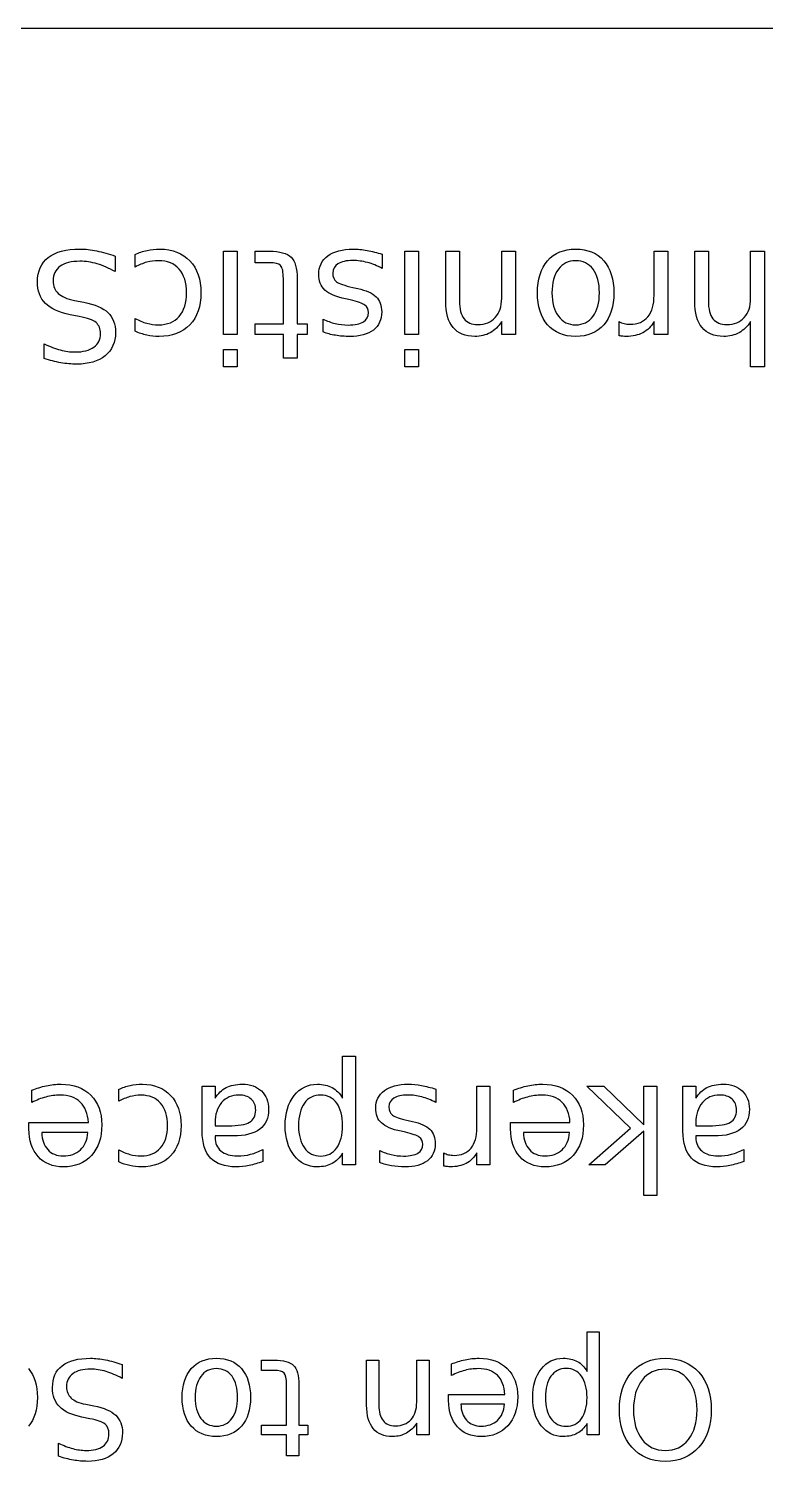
# Model space of a CAD drawing. Extents: x 5 to 967, y 5 to 440.
# Drawn here: x 36.91 to 45.09, y 65.35 to 81.26 of the extents above; entities that cross this region are included whole.
import ezdxf

# ---------------------------------------------------------------- set-up
doc = ezdxf.new("R2010")
doc.units = 0
doc.layers.get('0').update_dxf_attribs({"linetype": 'CONTINUOUS'})

msp = doc.modelspace()

# ---------------------------------------------------------------- linework, layer by layer
at = {"color": 7}
msp.add_line((68.121759, 81.260204), (28.740568, 81.260204), dxfattribs=at)
at = {"color": 3}
for p, q in [((39.072958, 77.86452), (39.072958, 78.78848)), ((39.072958, 78.78848), (39.22475, 78.78848)), ((39.22475, 78.78848), (39.22475, 77.86452)), ((39.425205, 78.661422), (39.425205, 78.78847)), ((39.425205, 78.78847), (39.581123, 78.78847)), ((40.836708, 78.754657), (40.836708, 78.597917)), ((41.085865, 77.86452), (41.085865, 78.78848)), ((41.085865, 78.78848), (41.237657, 78.78848)), ((41.237657, 78.78848), (41.237657, 77.86452)), ((41.542069, 78.230804), (41.542069, 78.78848)), ((41.542069, 78.78848), (41.69386, 78.78848)), ((41.69386, 78.78848), (41.69386, 78.235753)), ((42.163264, 78.266278), (42.163264, 78.78848)), ((42.163264, 78.78848), (42.315883, 78.78848)), ((42.315883, 78.78848), (42.315883, 77.86452)), ((43.856085, 78.301766), (43.856085, 78.788494)), ((43.856085, 78.788494), (44.008705, 78.788494)), ((44.008705, 78.788494), (44.008705, 77.864534)), ((44.30734, 78.230804), (44.30734, 78.78848)), ((44.30734, 78.78848), (44.459137, 78.78848)), ((44.459137, 78.78848), (44.459137, 78.235753)), ((44.92854, 78.266278), (44.92854, 78.78848)), ((44.92854, 78.78848), (45.081155, 78.78848)), ((45.081155, 78.78848), (45.081155, 77.504835)), ((37.868511, 78.73404), (37.868511, 78.562448)), ((38.091255, 78.612773), (38.091255, 78.753016)), ((39.581123, 78.661422), (39.425205, 78.661422)), ((39.737878, 77.982489), (39.737878, 78.484068)), ((39.890483, 78.484059), (39.890483, 77.98248)), ((40.510845, 78.386741), (40.563644, 78.374345)), ((37.418908, 78.242348), (37.52038, 78.222534)), ((40.480325, 78.24812), (40.42835, 78.259654)), ((41.542069, 78.2308), (41.542069, 78.230804)), ((44.30734, 78.2308), (44.30734, 78.230804)), ((37.470878, 78.063358), (37.370234, 78.083985)), ((38.091255, 77.899993), (38.091255, 78.041888)), ((39.425215, 77.86452), (39.425215, 77.982489)), ((39.425215, 77.982489), (39.737878, 77.982489)), ((39.890483, 77.98248), (40.001853, 77.98248)), ((40.001853, 77.98248), (40.001853, 77.86451)), ((40.180058, 77.891742), (40.180058, 78.035288)), ((42.163264, 77.86452), (42.163264, 78.008065)), ((42.984929, 77.970941), (42.984929, 77.970941)), ((43.468359, 77.850439), (43.467531, 78.006414)), ((43.856085, 77.864534), (43.856085, 78.00808)), ((44.92854, 77.504835), (44.92854, 78.008065)), ((38.091255, 77.899974), (38.091255, 77.899993)), ((39.22475, 77.86452), (39.072958, 77.86452)), ((39.737878, 77.86452), (39.425215, 77.86452)), ((39.737878, 77.602182), (39.737878, 77.86452)), ((40.001853, 77.86451), (39.890483, 77.86451)), ((39.890483, 77.86451), (39.890483, 77.602172)), ((40.180039, 77.891781), (40.180058, 77.891742)), ((41.237657, 77.86452), (41.085865, 77.86452)), ((42.315883, 77.86452), (42.163264, 77.86452)), ((42.984929, 77.842246), (42.984929, 77.842246)), ((44.008705, 77.864534), (43.856085, 77.864534)), ((37.080674, 77.597233), (37.080674, 77.75975)), ((39.072958, 77.504835), (39.072958, 77.697054)), ((39.072958, 77.697054), (39.22475, 77.697054)), ((39.22475, 77.697054), (39.22475, 77.504835)), ((41.085865, 77.504835), (41.085865, 77.697054)), ((41.085865, 77.697054), (41.237657, 77.697054)), ((41.237657, 77.697054), (41.237657, 77.504835)), ((37.080674, 77.597214), (37.080674, 77.597233)), ((39.22475, 77.504835), (39.072958, 77.504835)), ((39.890483, 77.602172), (39.737878, 77.602182)), ((41.237657, 77.504835), (41.085865, 77.504835)), ((45.081155, 77.504835), (44.92854, 77.504835)), ((40.395004, 69.384558), (40.395004, 69.848139)), ((40.395004, 69.848139), (40.539386, 69.848139)), ((40.539386, 69.848139), (40.539386, 68.641578)), ((36.944679, 69.335393), (36.944679, 69.471189)), ((37.910083, 69.349434), (37.910083, 69.482109)), ((38.835685, 69.016974), (38.835685, 69.515676)), ((38.835685, 69.515676), (38.979286, 69.515676)), ((38.979286, 69.515676), (38.979286, 69.383001)), ((40.395004, 69.38456), (40.395004, 69.384558)), ((41.431422, 69.483672), (41.431422, 69.335389)), ((41.887215, 69.055242), (41.887215, 69.515702)), ((41.887215, 69.515702), (42.031596, 69.515702)), ((42.031596, 69.515702), (42.031596, 68.641608)), ((42.295378, 69.335393), (42.295378, 69.471189)), ((43.593249, 69.050529), (43.110156, 69.515672)), ((43.110156, 69.515672), (43.297462, 69.515672)), ((43.297462, 69.515672), (43.741532, 69.088771)), ((43.741532, 69.088771), (43.741532, 69.515672)), ((43.741532, 69.515672), (43.885914, 69.515672)), ((43.885914, 69.515672), (43.885914, 68.301306)), ((44.177018, 69.016974), (44.177018, 69.515676)), ((44.177018, 69.515676), (44.320619, 69.515676)), ((44.320619, 69.515676), (44.320619, 69.383001)), ((36.911121, 69.042725), (36.911121, 69.112965)), ((36.911121, 69.112965), (37.571373, 69.112965)), ((38.979287, 69.108282), (38.979287, 69.076282)), ((38.979287, 69.076282), (39.122106, 69.076284)), ((39.906449, 69.079405), (39.906449, 69.079405)), ((41.123146, 69.135609), (41.173096, 69.123899)), ((42.261818, 69.042725), (42.261818, 69.112965)), ((42.261818, 69.112965), (42.922071, 69.112965)), ((43.129667, 68.641578), (43.593249, 69.050529)), ((44.320621, 69.108282), (44.320621, 69.076282)), ((44.320621, 69.076282), (44.46344, 69.076284)), ((36.911121, 69.04273), (36.911121, 69.042725)), ((37.566697, 69.001366), (37.054722, 69.000585)), ((38.835682, 69.016965), (38.835685, 69.016974)), ((39.18063, 68.963908), (38.979277, 68.963908)), ((38.979277, 68.963908), (38.979277, 68.949858)), ((41.094282, 69.00448), (41.045112, 69.01541)), ((42.261819, 69.04273), (42.261818, 69.042725)), ((42.917394, 69.001366), (42.405419, 69.000585)), ((43.741532, 69.018531), (43.31307, 68.641578)), ((43.741532, 68.301306), (43.741532, 69.018531)), ((44.177015, 69.016965), (44.177018, 69.016974)), ((44.521964, 68.963908), (44.32061, 68.963908)), ((44.32061, 68.963908), (44.32061, 68.949858)), ((37.910083, 68.675137), (37.910083, 68.809373)), ((39.509979, 68.814062), (39.509979, 68.681387)), ((40.395004, 68.641578), (40.395004, 68.774253)), ((40.810199, 68.667333), (40.810199, 68.80313)), ((41.520409, 68.628339), (41.51962, 68.775814)), ((41.887215, 68.641608), (41.887215, 68.777405)), ((44.851312, 68.814062), (44.851312, 68.681387)), ((37.910083, 68.675132), (37.910083, 68.675137)), ((40.539386, 68.641578), (40.395004, 68.641578)), ((40.810187, 68.667341), (40.810199, 68.667333)), ((42.031596, 68.641608), (41.887215, 68.641608)), ((43.31307, 68.641578), (43.129667, 68.641578)), ((43.885914, 68.301306), (43.741532, 68.301306)), ((43.111133, 66.349565), (43.111133, 66.788506)), ((43.111133, 66.788506), (43.247841, 66.788506)), ((43.247841, 66.788506), (43.247841, 65.646076)), ((37.945811, 66.424929), (37.945811, 66.271225)), ((39.493931, 66.359911), (39.493931, 66.473711)), ((39.493931, 66.473711), (39.633595, 66.473711)), ((39.633595, 66.359911), (39.493931, 66.359911)), ((40.662962, 65.974174), (40.662962, 66.47371)), ((40.662962, 66.47371), (40.798931, 66.47371)), ((40.798931, 66.47371), (40.798931, 65.978607)), ((41.219403, 66.005946), (41.219403, 66.473707)), ((41.219403, 66.473707), (41.356111, 66.473707)), ((41.356111, 66.473707), (41.356111, 65.646073)), ((41.605874, 66.303019), (41.605874, 66.431598)), ((43.111133, 66.349565), (43.111133, 66.349565)), ((39.773995, 65.751747), (39.773995, 66.201034)), ((39.910699, 66.201033), (39.910699, 65.751747)), ((41.574098, 66.025901), (41.574098, 66.092411)), ((41.574098, 66.092411), (42.199257, 66.092411)), ((41.574101, 66.025909), (41.574098, 66.025901)), ((42.648545, 66.060632), (42.648545, 66.060632)), ((37.543082, 65.984506), (37.633972, 65.966766)), ((40.662964, 65.974174), (40.662962, 65.974174)), ((42.194822, 65.986737), (41.710066, 65.986001)), ((37.589634, 65.824172), (37.499484, 65.842642)), ((38.993654, 65.741399), (38.993653, 65.741401)), ((39.493929, 65.646076), (39.493929, 65.751747)), ((39.493929, 65.751747), (39.773995, 65.751747)), ((39.910699, 65.751747), (40.010459, 65.751747)), ((40.010459, 65.751747), (40.010459, 65.646076)), ((41.219403, 65.646073), (41.219403, 65.774652)), ((43.111133, 65.646076), (43.111133, 65.771699)), ((37.240104, 65.406653), (37.240104, 65.552228)), ((38.993653, 65.626124), (38.993653, 65.626124)), ((39.773995, 65.646076), (39.493929, 65.646076)), ((39.773995, 65.411087), (39.773995, 65.646076)), ((40.010459, 65.646076), (39.910699, 65.646076)), ((39.910699, 65.646076), (39.910699, 65.411087)), ((41.356111, 65.646073), (41.219403, 65.646073)), ((43.247841, 65.646076), (43.111133, 65.646076)), ((37.240112, 65.406636), (37.240104, 65.406653)), ((39.910699, 65.411087), (39.773995, 65.411087)), ((43.980149, 65.471681), (43.980149, 65.471681)), ((43.980149, 65.350492), (43.980149, 65.350492))]:
    msp.add_line(p, q, dxfattribs=at)
for points in [[(37.126873, 78.720031), (37.20662, 78.781626), (37.323764, 78.812424), (37.478306, 78.812424)], [(37.478306, 78.812424), (37.536603, 78.812424), (37.59875, 78.80582), (37.664749, 78.79261)], [(37.664749, 78.79261), (37.730195, 78.779401), (37.798116, 78.759877), (37.868511, 78.73404)], [(38.091255, 78.753016), (38.133601, 78.772798), (38.177599, 78.78765), (38.223247, 78.797573)], [(38.223247, 78.797573), (38.268344, 78.807464), (38.316467, 78.81241), (38.367616, 78.81241)], [(38.367616, 78.81241), (38.50676, 78.81241), (38.617305, 78.768687), (38.69925, 78.681241)], [(39.581123, 78.78847), (39.698267, 78.78847), (39.779114, 78.766745), (39.823661, 78.723295)], [(40.232833, 78.737308), (40.300481, 78.787354), (40.393702, 78.812376), (40.512496, 78.812376)], [(40.512496, 78.812376), (40.561996, 78.812376), (40.613694, 78.807431), (40.667591, 78.79754)], [(40.667591, 78.79754), (40.720938, 78.788191), (40.777311, 78.773897), (40.836708, 78.754657)], [(42.673917, 78.68371), (42.749264, 78.769504), (42.852935, 78.8124), (42.984929, 78.8124)], [(42.984929, 78.8124), (43.117471, 78.8124), (43.221416, 78.769504), (43.296763, 78.68371)], [(37.006429, 78.448619), (37.006429, 78.567962), (37.046577, 78.658432), (37.126873, 78.720031)], [(37.258042, 78.621004), (37.206344, 78.583607), (37.180495, 78.530259), (37.180495, 78.460962)], [(37.478306, 78.677106), (37.383161, 78.677106), (37.30974, 78.658405), (37.258042, 78.621004)], [(37.669697, 78.648246), (37.6048, 78.667486), (37.541003, 78.677106), (37.478306, 78.677106)], [(37.868511, 78.562448), (37.800866, 78.600398), (37.734595, 78.628997), (37.669697, 78.648246)], [(38.220773, 78.666395), (38.177326, 78.654302), (38.134153, 78.636428), (38.091255, 78.612773)], [(38.351119, 78.68372), (38.30712, 78.68372), (38.263671, 78.677945), (38.220773, 78.666395)], [(38.580458, 78.590499), (38.526009, 78.652646), (38.449563, 78.68372), (38.351119, 78.68372)], [(38.69925, 78.681241), (38.781196, 78.593795), (38.822168, 78.475825), (38.822168, 78.327333)], [(39.707343, 78.62926), (39.686444, 78.650701), (39.644371, 78.661422), (39.581123, 78.661422)], [(39.737878, 78.484068), (39.737878, 78.559415), (39.727699, 78.607813), (39.707343, 78.62926)], [(39.823661, 78.723295), (39.868209, 78.679299), (39.890483, 78.599554), (39.890483, 78.484059)], [(40.130538, 78.533541), (40.130538, 78.619337), (40.164636, 78.68726), (40.232833, 78.737308)], [(40.344203, 78.649079), (40.305707, 78.62432), (40.28646, 78.589671), (40.28646, 78.545133)], [(40.509199, 78.685357), (40.4377, 78.685357), (40.382701, 78.673264), (40.344203, 78.649079)], [(40.670888, 78.663916), (40.616443, 78.67821), (40.562547, 78.685357), (40.509199, 78.685357)], [(40.836708, 78.597917), (40.78061, 78.627079), (40.725336, 78.649079), (40.670888, 78.663916)], [(42.560896, 78.327323), (42.560896, 78.478566), (42.59857, 78.597362), (42.673917, 78.68371)], [(42.984929, 78.68371), (42.904081, 78.68371), (42.840008, 78.65181), (42.79271, 78.58801)], [(43.178794, 78.588838), (43.131496, 78.652086), (43.066874, 78.68371), (42.984929, 78.68371)], [(43.296763, 78.68371), (43.371558, 78.597362), (43.408956, 78.478566), (43.408956, 78.327323)], [(37.095524, 78.209378), (37.036127, 78.268775), (37.006429, 78.348522), (37.006429, 78.448619)], [(37.180495, 78.460962), (37.180495, 78.400467), (37.199193, 78.35317), (37.236591, 78.319072)], [(38.662126, 78.327333), (38.662126, 78.440077), (38.634903, 78.527799), (38.580458, 78.590499)], [(40.199011, 78.357824), (40.153362, 78.399621), (40.130538, 78.458194), (40.130538, 78.533541)], [(40.28646, 78.545133), (40.28646, 78.503884), (40.300483, 78.472261), (40.328529, 78.450265)], [(40.328529, 78.450265), (40.356032, 78.42825), (40.416804, 78.407075), (40.510845, 78.386741)], [(42.79271, 78.58801), (42.745411, 78.524213), (42.721762, 78.437317), (42.721762, 78.327323)], [(43.248913, 78.327323), (43.248913, 78.437869), (43.22554, 78.525041), (43.178794, 78.588838)], [(37.236591, 78.319072), (37.27344, 78.284974), (37.334212, 78.259399), (37.418908, 78.242348)], [(38.580458, 78.064994), (38.634903, 78.127142), (38.662126, 78.214588), (38.662126, 78.327333)], [(38.822168, 78.327333), (38.822168, 78.176642), (38.780921, 78.058122), (38.698427, 77.971773)], [(40.42835, 78.259654), (40.320557, 78.282754), (40.24411, 78.315478), (40.199011, 78.357824)], [(40.563644, 78.374345), (40.657692, 78.354563), (40.725614, 78.324316), (40.767412, 78.283603)], [(40.767412, 78.283603), (40.809209, 78.242355), (40.830108, 78.185982), (40.830108, 78.114486)], [(42.673917, 77.970941), (42.59857, 78.056737), (42.560896, 78.175531), (42.560896, 78.327323)], [(42.721762, 78.327323), (42.721762, 78.217877), (42.745411, 78.131256), (42.79271, 78.067459)], [(43.177971, 78.066636), (43.225266, 78.129884), (43.248913, 78.21678), (43.248913, 78.327323)], [(43.408956, 78.327323), (43.408956, 78.175531), (43.371558, 78.056737), (43.296763, 77.970941)], [(43.787617, 78.061702), (43.833262, 78.117248), (43.856085, 78.197269), (43.856085, 78.301766)], [(37.370234, 78.083985), (37.245939, 78.107628), (37.15437, 78.149425), (37.095524, 78.209378)], [(37.52038, 78.222534), (37.644671, 78.197775), (37.734592, 78.159002), (37.790141, 78.106216)], [(40.642842, 78.191196), (40.615881, 78.210978), (40.561709, 78.229952), (40.480325, 78.24812)], [(40.683284, 78.107877), (40.683284, 78.143073), (40.669803, 78.170846), (40.642842, 78.191196)], [(41.623741, 77.941239), (41.569293, 78.006685), (41.542069, 78.103206), (41.542069, 78.2308)], [(41.69386, 78.235753), (41.69386, 78.148307), (41.71091, 78.08286), (41.745008, 78.039413)], [(42.092316, 78.052613), (42.139615, 78.10486), (42.163264, 78.176082), (42.163264, 78.266278)], [(44.389012, 77.941239), (44.334564, 78.006685), (44.30734, 78.103206), (44.30734, 78.2308)], [(44.459137, 78.235753), (44.459137, 78.148307), (44.476186, 78.08286), (44.510284, 78.039413)], [(44.857592, 78.052613), (44.904891, 78.10486), (44.92854, 78.176082), (44.92854, 78.266278)], [(37.657321, 77.996536), (37.624323, 78.024039), (37.562176, 78.046313), (37.470878, 78.063358)], [(37.705994, 77.87279), (37.705994, 77.927238), (37.68977, 77.968487), (37.657321, 77.996536)], [(37.790141, 78.106216), (37.845687, 78.053417), (37.87346, 77.979996), (37.87346, 77.885951)], [(38.091255, 78.041888), (38.134153, 78.018245), (38.177326, 78.000645), (38.220773, 77.989089)], [(38.220773, 77.989089), (38.263671, 77.976996), (38.30712, 77.97095), (38.351119, 77.97095)], [(38.351119, 77.97095), (38.449563, 77.97095), (38.526009, 78.002298), (38.580458, 78.064994)], [(38.698427, 77.971773), (38.615381, 77.885428), (38.50181, 77.842255), (38.357714, 77.842255)], [(40.180058, 78.035288), (40.222956, 78.013272), (40.267504, 77.996774), (40.313702, 77.985791)], [(40.313702, 77.985791), (40.359899, 77.974784), (40.407746, 77.96928), (40.457242, 77.96928)], [(40.457242, 77.96928), (40.53259, 77.96928), (40.589238, 77.98083), (40.627187, 78.00393)], [(40.627187, 78.00393), (40.664585, 78.027031), (40.683284, 78.061679), (40.683284, 78.107877)], [(40.830108, 78.114486), (40.830108, 78.027589), (40.799308, 77.960491), (40.73771, 77.913193)], [(41.745008, 78.039413), (41.779107, 77.995966), (41.830254, 77.974243), (41.898451, 77.974243)], [(41.898451, 77.974243), (41.980396, 77.974243), (42.045018, 78.000366), (42.092316, 78.052613)], [(42.163264, 78.008065), (42.126967, 77.952516), (42.084345, 77.910993), (42.035397, 77.883496)], [(42.984929, 77.842246), (42.852935, 77.842246), (42.749264, 77.885144), (42.673917, 77.970941)], [(42.79271, 78.067459), (42.840008, 78.003113), (42.904081, 77.970941), (42.984929, 77.970941)], [(42.984929, 77.970941), (43.066325, 77.970941), (43.130672, 78.002839), (43.177971, 78.066636)], [(43.296763, 77.970941), (43.221416, 77.885144), (43.117471, 77.842246), (42.984929, 77.842246)], [(43.467531, 78.006414), (43.484569, 77.996523), (43.503268, 77.989376), (43.523628, 77.984973)], [(43.523628, 77.984973), (43.54341, 77.980028), (43.565409, 77.977555), (43.589626, 77.977555)], [(43.589626, 77.977555), (43.67542, 77.977555), (43.741416, 78.005604), (43.787617, 78.061702)], [(43.856085, 78.00808), (43.824179, 77.951982), (43.782656, 77.910459), (43.731516, 77.88351)], [(44.510284, 78.039413), (44.544383, 77.995966), (44.59553, 77.974243), (44.663727, 77.974243)], [(44.663727, 77.974243), (44.745673, 77.974243), (44.810294, 78.000366), (44.857592, 78.052613)], [(44.92854, 78.008065), (44.89224, 77.952516), (44.849616, 77.910993), (44.800668, 77.883496)], [(37.632572, 77.722644), (37.68152, 77.757844), (37.705994, 77.807892), (37.705994, 77.87279)], [(37.87346, 77.885951), (37.87346, 77.777055), (37.835238, 77.691258), (37.758793, 77.628562)], [(38.220773, 77.857092), (38.176225, 77.86644), (38.133053, 77.880735), (38.091255, 77.899974)], [(38.357714, 77.842255), (38.310968, 77.842255), (38.265321, 77.847201), (38.220773, 77.857092)], [(40.31698, 77.854641), (40.267483, 77.862905), (40.221836, 77.875285), (40.180039, 77.891781)], [(40.475372, 77.842246), (40.419277, 77.842246), (40.36648, 77.846378), (40.31698, 77.854641)], [(40.73771, 77.913193), (40.676114, 77.865895), (40.588668, 77.842246), (40.475372, 77.842246)], [(41.864629, 77.842241), (41.758482, 77.842241), (41.678186, 77.87524), (41.623741, 77.941239)], [(42.035397, 77.883496), (41.985897, 77.855993), (41.928974, 77.842241), (41.864629, 77.842241)], [(43.510428, 77.844648), (43.497793, 77.845606), (43.48377, 77.847536), (43.468359, 77.850439)], [(43.545078, 77.842255), (43.534613, 77.842255), (43.523063, 77.843053), (43.510428, 77.844648)], [(43.731516, 77.88351), (43.68037, 77.856007), (43.618224, 77.842255), (43.545078, 77.842255)], [(44.6299, 77.842241), (44.523757, 77.842241), (44.443461, 77.87524), (44.389012, 77.941239)], [(44.800668, 77.883496), (44.751172, 77.855993), (44.694249, 77.842241), (44.6299, 77.842241)], [(37.080674, 77.75975), (37.143922, 77.729503), (37.203593, 77.706954), (37.259688, 77.692105)], [(37.259688, 77.692105), (37.315786, 77.677269), (37.36996, 77.66985), (37.42221, 77.66985)], [(37.42221, 77.66985), (37.512955, 77.66985), (37.583076, 77.687448), (37.632572, 77.722644)], [(37.264641, 77.550168), (37.204692, 77.560601), (37.14337, 77.576283), (37.080674, 77.597214)], [(37.441182, 77.534518), (37.383434, 77.534518), (37.324587, 77.539734), (37.264641, 77.550168)], [(37.758793, 77.628562), (37.681796, 77.565866), (37.575926, 77.534518), (37.441182, 77.534518)], [(37.103109, 69.521139), (37.157222, 69.532586), (37.212113, 69.538309), (37.267782, 69.538309)], [(37.267782, 69.538309), (37.40722, 69.538309), (37.517783, 69.497726), (37.599469, 69.416561)], [(38.034954, 69.524249), (38.077621, 69.533616), (38.123147, 69.538299), (38.171531, 69.538299)], [(38.171531, 69.538299), (38.303165, 69.538299), (38.407744, 69.496936), (38.485268, 69.414209)], [(39.101815, 69.500847), (39.150722, 69.52582), (39.210556, 69.538307), (39.281316, 69.538307)], [(39.281316, 69.538307), (39.370807, 69.538307), (39.442087, 69.513334), (39.495157, 69.463387)], [(39.857281, 69.411874), (39.923361, 69.496161), (40.00947, 69.538305), (40.115607, 69.538305)], [(40.115607, 69.538305), (40.179601, 69.538305), (40.234752, 69.525818), (40.28106, 69.500845)], [(40.86014, 69.467282), (40.924134, 69.514629), (41.012323, 69.538302), (41.124709, 69.538302)], [(41.124709, 69.538302), (41.171536, 69.538302), (41.220444, 69.533619), (41.271432, 69.524252)], [(42.453807, 69.521139), (42.507921, 69.532586), (42.562812, 69.538309), (42.61848, 69.538309)], [(42.61848, 69.538309), (42.757919, 69.538309), (42.868481, 69.497726), (42.950167, 69.416561)], [(44.443148, 69.500847), (44.492055, 69.52582), (44.551889, 69.538307), (44.622649, 69.538307)], [(44.622649, 69.538307), (44.71214, 69.538307), (44.78342, 69.513334), (44.83649, 69.463387)], [(36.944679, 69.471189), (36.996185, 69.493042), (37.048995, 69.509692), (37.103109, 69.521139)], [(37.099207, 69.396263), (37.04718, 69.382736), (36.995671, 69.362446), (36.944679, 69.335393)], [(37.259197, 69.416553), (37.204043, 69.416553), (37.150713, 69.40979), (37.099207, 69.396263)], [(37.482403, 69.339293), (37.428816, 69.3908), (37.354414, 69.416553), (37.259197, 69.416553)], [(37.599469, 69.416561), (37.680635, 69.335395), (37.721218, 69.225613), (37.721218, 69.087215)], [(37.910083, 69.482109), (37.950143, 69.500842), (37.991767, 69.514889), (38.034954, 69.524249)], [(38.032612, 69.400164), (37.991512, 69.388717), (37.950669, 69.371807), (37.910083, 69.349434)], [(38.155922, 69.416554), (38.114296, 69.416554), (38.073192, 69.411091), (38.032612, 69.400164)], [(38.372884, 69.328364), (38.321378, 69.387157), (38.249057, 69.416554), (38.155922, 69.416554)], [(38.485268, 69.414209), (38.562792, 69.331482), (38.601553, 69.219879), (38.601553, 69.0794)], [(38.979286, 69.383001), (39.012066, 69.436074), (39.052909, 69.475356), (39.101815, 69.500847)], [(39.243074, 69.418119), (39.16347, 69.418119), (39.099734, 69.390022), (39.051867, 69.333829)], [(39.380432, 69.373629), (39.346612, 69.403289), (39.300826, 69.418119), (39.243074, 69.418119)], [(39.430382, 69.251881), (39.430382, 69.302868), (39.413732, 69.34345), (39.380432, 69.373629)], [(39.495157, 69.463387), (39.547704, 69.41292), (39.573977, 69.345542), (39.573977, 69.261253)], [(39.757381, 69.079406), (39.757381, 69.216764), (39.790681, 69.327587), (39.857281, 69.411874)], [(40.15073, 69.418116), (40.074768, 69.418116), (40.015194, 69.388199), (39.972009, 69.328366)], [(40.330232, 69.328366), (40.286526, 69.388199), (40.226692, 69.418116), (40.15073, 69.418116)], [(40.28106, 69.500845), (40.326847, 69.475352), (40.364828, 69.43659), (40.395004, 69.38456)], [(40.76337, 69.274513), (40.76337, 69.355679), (40.795627, 69.419935), (40.86014, 69.467282)], [(40.965499, 69.383779), (40.929079, 69.360366), (40.910869, 69.327589), (40.910869, 69.285449)], [(41.121587, 69.418119), (41.053949, 69.418119), (41.00192, 69.406672), (40.965499, 69.383779)], [(41.274553, 69.397829), (41.223047, 69.411356), (41.172058, 69.418119), (41.121587, 69.418119)], [(41.271432, 69.524252), (41.321899, 69.515405), (41.375229, 69.501879), (41.431422, 69.483672)], [(41.431422, 69.335389), (41.378349, 69.362962), (41.326059, 69.383776), (41.274553, 69.397829)], [(42.295378, 69.471189), (42.346885, 69.493042), (42.399695, 69.509692), (42.453807, 69.521139)], [(42.449905, 69.396263), (42.397879, 69.382736), (42.34637, 69.362446), (42.295378, 69.335393)], [(42.609895, 69.416553), (42.554742, 69.416553), (42.501412, 69.40979), (42.449905, 69.396263)], [(42.833101, 69.339293), (42.779508, 69.3908), (42.705106, 69.416553), (42.609895, 69.416553)], [(42.950167, 69.416561), (43.031333, 69.335395), (43.071916, 69.225613), (43.071916, 69.087215)], [(44.320619, 69.383001), (44.353399, 69.436074), (44.394242, 69.475356), (44.443148, 69.500847)], [(44.584409, 69.418119), (44.504805, 69.418119), (44.441069, 69.390022), (44.393201, 69.333829)], [(44.721766, 69.373629), (44.687946, 69.403289), (44.642161, 69.418119), (44.584409, 69.418119)], [(44.771716, 69.251881), (44.771716, 69.302868), (44.755066, 69.34345), (44.721766, 69.373629)], [(44.83649, 69.463387), (44.889037, 69.41292), (44.91531, 69.345542), (44.91531, 69.261253)], [(37.571373, 69.112965), (37.565106, 69.211821), (37.535449, 69.287264), (37.482403, 69.339293)], [(38.450144, 69.079403), (38.450144, 69.186064), (38.424391, 69.269051), (38.372884, 69.328364)], [(39.051867, 69.333829), (39.003481, 69.277116), (38.979287, 69.201933), (38.979287, 69.108282)], [(39.363262, 69.116084), (39.408009, 69.142617), (39.430382, 69.187883), (39.430382, 69.251881)], [(39.573977, 69.261253), (39.573977, 69.162918), (39.541197, 69.088776), (39.475637, 69.038828)], [(39.972009, 69.328366), (39.928303, 69.268013), (39.906449, 69.185026), (39.906449, 69.079405)], [(40.395012, 69.079405), (40.395012, 69.185025), (40.373419, 69.268012), (40.330232, 69.328366)], [(40.82815, 69.10828), (40.784964, 69.14782), (40.76337, 69.203231), (40.76337, 69.274513)], [(40.910869, 69.285449), (40.910869, 69.246429), (40.924136, 69.216512), (40.950669, 69.195699)], [(42.922071, 69.112965), (42.915805, 69.211821), (42.886148, 69.287264), (42.833101, 69.339293)], [(44.393201, 69.333829), (44.344815, 69.277116), (44.320621, 69.201933), (44.320621, 69.108282)], [(44.704596, 69.116084), (44.749343, 69.142617), (44.771716, 69.187883), (44.771716, 69.251881)], [(44.91531, 69.261253), (44.91531, 69.162918), (44.88253, 69.088776), (44.81697, 69.038828)], [(37.721218, 69.087215), (37.721218, 68.944134), (37.682716, 68.83071), (37.605712, 68.746943)], [(38.372884, 68.831223), (38.424391, 68.890016), (38.450144, 68.972743), (38.450144, 69.079403)], [(38.601553, 69.0794), (38.601553, 68.93684), (38.562531, 68.824717), (38.484487, 68.743031)], [(39.122106, 69.076284), (39.238132, 69.076284), (39.318517, 69.089551), (39.363262, 69.116084)], [(39.857281, 68.746939), (39.790681, 68.831226), (39.757381, 68.942049), (39.757381, 69.079406)], [(39.906449, 69.079405), (39.906449, 68.973786), (39.928303, 68.891059), (39.972009, 68.831225)], [(40.330232, 68.831225), (40.373419, 68.891058), (40.395012, 68.973785), (40.395012, 69.079405)], [(41.045112, 69.01541), (40.943135, 69.037263), (40.870814, 69.06822), (40.82815, 69.10828)], [(40.950669, 69.195699), (40.976683, 69.174886), (41.034175, 69.154856), (41.123146, 69.135609)], [(41.173096, 69.123899), (41.262067, 69.105166), (41.326323, 69.076549), (41.365865, 69.038049)], [(41.822435, 68.828134), (41.865622, 68.880681), (41.887215, 68.956383), (41.887215, 69.055242)], [(43.071916, 69.087215), (43.071916, 68.944134), (43.033415, 68.83071), (42.956411, 68.746943)], [(44.46344, 69.076284), (44.579466, 69.076284), (44.659851, 69.089551), (44.704596, 69.116084)], [(37.014139, 68.734456), (36.94546, 68.809899), (36.911121, 68.912657), (36.911121, 69.04273)], [(37.054722, 69.000585), (37.055788, 68.92202), (37.077902, 68.859325), (37.121062, 68.812499)], [(37.483967, 68.810159), (37.531833, 68.855426), (37.55941, 68.919161), (37.566697, 69.001366)], [(38.929332, 68.718837), (38.866899, 68.784397), (38.835682, 68.883773), (38.835682, 69.016965)], [(38.979277, 68.949858), (38.979277, 68.883778), (39.001131, 68.832789), (39.044837, 68.796892)], [(39.475637, 69.038828), (39.409557, 68.988881), (39.311222, 68.963908), (39.18063, 68.963908)], [(41.248028, 68.95063), (41.222535, 68.969363), (41.171286, 68.987313), (41.094282, 69.00448)], [(41.286268, 68.8718), (41.286268, 68.9051), (41.273522, 68.931377), (41.248028, 68.95063)], [(41.365865, 69.038049), (41.405405, 68.999029), (41.425175, 68.945699), (41.425175, 68.878059)], [(42.364837, 68.734456), (42.296159, 68.809899), (42.261819, 68.912657), (42.261819, 69.04273)], [(42.405419, 69.000585), (42.406486, 68.92202), (42.428599, 68.859325), (42.471759, 68.812499)], [(42.834664, 68.810159), (42.882531, 68.855426), (42.910108, 68.919161), (42.917394, 69.001366)], [(44.270665, 68.718837), (44.208232, 68.784397), (44.177015, 68.883773), (44.177015, 69.016965)], [(44.32061, 68.949858), (44.32061, 68.883778), (44.342464, 68.832789), (44.38617, 68.796892)], [(44.81697, 69.038828), (44.75089, 68.988881), (44.652555, 68.963908), (44.521964, 68.963908)], [(37.292756, 68.620512), (37.175169, 68.620512), (37.082297, 68.658493), (37.014139, 68.734456)], [(37.121062, 68.812499), (37.163728, 68.765672), (37.22044, 68.742259), (37.291198, 68.742259)], [(37.291198, 68.742259), (37.371323, 68.742259), (37.435579, 68.764892), (37.483967, 68.810159)], [(37.605712, 68.746943), (37.528188, 68.662656), (37.42387, 68.620512), (37.292756, 68.620512)], [(37.910083, 68.809373), (37.950663, 68.787), (37.991506, 68.77035), (38.032612, 68.759423)], [(38.032612, 68.759423), (38.073192, 68.747976), (38.114296, 68.742253), (38.155922, 68.742253)], [(38.155922, 68.742253), (38.249055, 68.742253), (38.321376, 68.77191), (38.372884, 68.831223)], [(38.484487, 68.743031), (38.405923, 68.661345), (38.298483, 68.620502), (38.162165, 68.620502)], [(39.044837, 68.796892), (39.088024, 68.760472), (39.148898, 68.742262), (39.22746, 68.742262)], [(39.22746, 68.742262), (39.277407, 68.742262), (39.326054, 68.748245), (39.373402, 68.760212)], [(39.373402, 68.760212), (39.420749, 68.772179), (39.466275, 68.790129), (39.509979, 68.814062)], [(40.115607, 68.620508), (40.009467, 68.620508), (39.923359, 68.662652), (39.857281, 68.746939)], [(39.972009, 68.831225), (40.015196, 68.770872), (40.07477, 68.740695), (40.15073, 68.740695)], [(40.15073, 68.740695), (40.226694, 68.740695), (40.286528, 68.770872), (40.330232, 68.831225)], [(40.395004, 68.774253), (40.364824, 68.722226), (40.326843, 68.683725), (40.28106, 68.658748)], [(40.810199, 68.80313), (40.850779, 68.782317), (40.892923, 68.766707), (40.936631, 68.7563)], [(40.936631, 68.7563), (40.980338, 68.745893), (41.025603, 68.74069), (41.072427, 68.74069)], [(41.072427, 68.74069), (41.143708, 68.74069), (41.197298, 68.751617), (41.233198, 68.77347)], [(41.233198, 68.77347), (41.268578, 68.795323), (41.286268, 68.8281), (41.286268, 68.8718)], [(41.425175, 68.878059), (41.425175, 68.795852), (41.396039, 68.732376), (41.337765, 68.687631)], [(41.51962, 68.775814), (41.535747, 68.766447), (41.553437, 68.759684), (41.57269, 68.755524)], [(41.57269, 68.755524), (41.591424, 68.750857), (41.612237, 68.748524), (41.63513, 68.748524)], [(41.63513, 68.748524), (41.716296, 68.748524), (41.778731, 68.775061), (41.822435, 68.828134)], [(41.887215, 68.777405), (41.857035, 68.724332), (41.817753, 68.68505), (41.769368, 68.659559)], [(42.643454, 68.620512), (42.525868, 68.620512), (42.432996, 68.658493), (42.364837, 68.734456)], [(42.471759, 68.812499), (42.514426, 68.765672), (42.571138, 68.742259), (42.641895, 68.742259)], [(42.641895, 68.742259), (42.722021, 68.742259), (42.786277, 68.764892), (42.834664, 68.810159)], [(42.956411, 68.746943), (42.878887, 68.662656), (42.774568, 68.620512), (42.643454, 68.620512)], [(44.38617, 68.796892), (44.429357, 68.760472), (44.490231, 68.742262), (44.568793, 68.742262)], [(44.568793, 68.742262), (44.61874, 68.742262), (44.667387, 68.748245), (44.714735, 68.760212)], [(44.714735, 68.760212), (44.762082, 68.772179), (44.807608, 68.790129), (44.851312, 68.814062)], [(38.032612, 68.634552), (37.990472, 68.643399), (37.949629, 68.656925), (37.910083, 68.675132)], [(38.162165, 68.620502), (38.117939, 68.620502), (38.074754, 68.625185), (38.032612, 68.634552)], [(39.212631, 68.620507), (39.0862, 68.620507), (38.991767, 68.653284), (38.929332, 68.718837)], [(39.357013, 68.636117), (39.307587, 68.62571), (39.259459, 68.620507), (39.212631, 68.620507)], [(39.509979, 68.681387), (39.457433, 68.661094), (39.406444, 68.646004), (39.357013, 68.636117)], [(40.28106, 68.658748), (40.234754, 68.633255), (40.179603, 68.620508), (40.115607, 68.620508)], [(40.939741, 68.632221), (40.892915, 68.640028), (40.84973, 68.651734), (40.810187, 68.667341)], [(41.089585, 68.620511), (41.036512, 68.620511), (40.986564, 68.624414), (40.939741, 68.632221)], [(41.337765, 68.687631), (41.279492, 68.642884), (41.196765, 68.620511), (41.089585, 68.620511)], [(41.560209, 68.622839), (41.548243, 68.623906), (41.534976, 68.625739), (41.520409, 68.628339)], [(41.592989, 68.620539), (41.583103, 68.620539), (41.572176, 68.621306), (41.560209, 68.622839)], [(41.769368, 68.659559), (41.720982, 68.633546), (41.662189, 68.620539), (41.592989, 68.620539)], [(44.553965, 68.620507), (44.427534, 68.620507), (44.333101, 68.653284), (44.270665, 68.718837)], [(44.698346, 68.636117), (44.64892, 68.62571), (44.600793, 68.620507), (44.553965, 68.620507)], [(44.851312, 68.681387), (44.798766, 68.661094), (44.747777, 68.646004), (44.698346, 68.636117)], [(36.905357, 66.379862), (36.972355, 66.302518), (37.005855, 66.196108), (37.005855, 66.060632)], [(37.1736, 66.169262), (37.1736, 66.276165), (37.209562, 66.357204), (37.281488, 66.412379)], [(37.281488, 66.412379), (37.35292, 66.467552), (37.457852, 66.495139), (37.596284, 66.495139)], [(37.596284, 66.373935), (37.511057, 66.373935), (37.44529, 66.357185), (37.398982, 66.323685)], [(37.596284, 66.495139), (37.648504, 66.495139), (37.704172, 66.489226), (37.763289, 66.477399)], [(37.767722, 66.348075), (37.709589, 66.365315), (37.652443, 66.373935), (37.596284, 66.373935)], [(37.763289, 66.477399), (37.821915, 66.465572), (37.882756, 66.448082), (37.945811, 66.424929)], [(37.945811, 66.271225), (37.885218, 66.305218), (37.825855, 66.330835), (37.767722, 66.348075)], [(38.613828, 66.060632), (38.613828, 66.196108), (38.647574, 66.302518), (38.715066, 66.379862)], [(38.715066, 66.379862), (38.782558, 66.456714), (38.87542, 66.49514), (38.993653, 66.49514)], [(38.993654, 66.379862), (38.921236, 66.379862), (38.863844, 66.351289), (38.821477, 66.294142)], [(38.993653, 66.49514), (39.112379, 66.49514), (39.205488, 66.456714), (39.27298, 66.379862)], [(39.16731, 66.294882), (39.124944, 66.351535), (39.067058, 66.379862), (38.993654, 66.379862)], [(39.27298, 66.379862), (39.339979, 66.302518), (39.373478, 66.196108), (39.373478, 66.060632)], [(39.633595, 66.473711), (39.738527, 66.473711), (39.810945, 66.454251), (39.850849, 66.415331)], [(39.746655, 66.331091), (39.727935, 66.350304), (39.690249, 66.359911), (39.633595, 66.359911)], [(39.850849, 66.415331), (39.890749, 66.375918), (39.910699, 66.304485), (39.910699, 66.201033)], [(41.605874, 66.431598), (41.654648, 66.452291), (41.704651, 66.468055), (41.755883, 66.478888)], [(41.752188, 66.360659), (41.702922, 66.347852), (41.65415, 66.328639), (41.605874, 66.303019)], [(41.903675, 66.379869), (41.851455, 66.379869), (41.80096, 66.373466), (41.752188, 66.360659)], [(41.755883, 66.478888), (41.807117, 66.489728), (41.85909, 66.495148), (41.911803, 66.495148)], [(42.115017, 66.306709), (42.064277, 66.355482), (41.99383, 66.379869), (41.903675, 66.379869)], [(41.911803, 66.495148), (42.043831, 66.495148), (42.148517, 66.456722), (42.225861, 66.37987)], [(42.225861, 66.37987), (42.302713, 66.303018), (42.341138, 66.199071), (42.341138, 66.068029)], [(42.507401, 66.060631), (42.507401, 66.190688), (42.538931, 66.29562), (42.601991, 66.375427)], [(42.601991, 66.375427), (42.664558, 66.455235), (42.74609, 66.495139), (42.846586, 66.495139)], [(42.879836, 66.38134), (42.807911, 66.38134), (42.751504, 66.353013), (42.710615, 66.29636)], [(42.846586, 66.495139), (42.90718, 66.495139), (42.959399, 66.483316), (43.003245, 66.459669)], [(43.049797, 66.29636), (43.008417, 66.353013), (42.951764, 66.38134), (42.879836, 66.38134)], [(43.003245, 66.459669), (43.046599, 66.435529), (43.082561, 66.398828), (43.111133, 66.349565)], [(43.609192, 66.339958), (43.701808, 66.443413), (43.825461, 66.49514), (43.980149, 66.49514)], [(43.980149, 66.37395), (43.871769, 66.37395), (43.78605, 66.333554), (43.722992, 66.252761)], [(43.980149, 66.49514), (44.135331, 66.49514), (44.259477, 66.443413), (44.352585, 66.339958)], [(44.238785, 66.252761), (44.174745, 66.333554), (44.088533, 66.37395), (43.980149, 66.37395)], [(37.398982, 66.323685), (37.352675, 66.290185), (37.329522, 66.242399), (37.329522, 66.180327)], [(38.821477, 66.294142), (38.779111, 66.236995), (38.757927, 66.159158), (38.757927, 66.060631)], [(39.23012, 66.060632), (39.23012, 66.159653), (39.209184, 66.237736), (39.16731, 66.294882)], [(39.773995, 66.201034), (39.773995, 66.268525), (39.764882, 66.311878), (39.746655, 66.331091)], [(42.199257, 66.092411), (42.193324, 66.186012), (42.165244, 66.257445), (42.115017, 66.306709)], [(42.710615, 66.29636), (42.669235, 66.239213), (42.648545, 66.160637), (42.648545, 66.060632)], [(43.111127, 66.060632), (43.111127, 66.160637), (43.090684, 66.239213), (43.049797, 66.29636)], [(43.470268, 65.923185), (43.470268, 66.097087), (43.516576, 66.236011), (43.609192, 66.339958)], [(43.722992, 66.252761), (43.659439, 66.171968), (43.627662, 66.06211), (43.627662, 65.923185)], [(44.334115, 65.923185), (44.334115, 66.06211), (44.302339, 66.171968), (44.238785, 66.252761)], [(44.352585, 66.339958), (44.445201, 66.236504), (44.491509, 66.09758), (44.491509, 65.923185)], [(37.005855, 66.060632), (37.005855, 65.924663), (36.972355, 65.818253), (36.905357, 65.741401)], [(37.25341, 65.954964), (37.200203, 66.008171), (37.1736, 66.079603), (37.1736, 66.169262)], [(37.329522, 66.180327), (37.329522, 66.126134), (37.346272, 66.083767), (37.379772, 66.053226)], [(37.379772, 66.053226), (37.412778, 66.022686), (37.467215, 65.999779), (37.543082, 65.984506)], [(38.715066, 65.741401), (38.647574, 65.818253), (38.613828, 65.924663), (38.613828, 66.060632)], [(38.757927, 66.060631), (38.757927, 65.962596), (38.779111, 65.885005), (38.821477, 65.827859)], [(39.16657, 65.827121), (39.208937, 65.883774), (39.23012, 65.961611), (39.23012, 66.060632)], [(39.373478, 66.060632), (39.373478, 65.924663), (39.339979, 65.818253), (39.27298, 65.741401)], [(41.671641, 65.73402), (41.606615, 65.805453), (41.574101, 65.902749), (41.574101, 66.025909)], [(42.341138, 66.068029), (42.341138, 65.932554), (42.304683, 65.825158), (42.231772, 65.745843)], [(42.601991, 65.745834), (42.538931, 65.825642), (42.507401, 65.930574), (42.507401, 66.060631)], [(42.648545, 66.060632), (42.648545, 65.960626), (42.669235, 65.882296), (42.710615, 65.825643)], [(43.049797, 65.825643), (43.090684, 65.882296), (43.111127, 65.960626), (43.111127, 66.060632)], [(37.499484, 65.842642), (37.388147, 65.863822), (37.306122, 65.901263), (37.25341, 65.954964)], [(37.633972, 65.966766), (37.745308, 65.944599), (37.825855, 65.909868), (37.875611, 65.862573)], [(40.736124, 65.714799), (40.687351, 65.773426), (40.662964, 65.859884), (40.662964, 65.974174)], [(40.798931, 65.978607), (40.798931, 65.900278), (40.814205, 65.841654), (40.844751, 65.802735)], [(41.155853, 65.814555), (41.19822, 65.861355), (41.219403, 65.925152), (41.219403, 66.005946)], [(41.710066, 65.986001), (41.711066, 65.911612), (41.732003, 65.852249), (41.772876, 65.807912)], [(42.116492, 65.805692), (42.161812, 65.848552), (42.187922, 65.9089), (42.194822, 65.986737)], [(43.609192, 65.506413), (43.516576, 65.609867), (43.470268, 65.748791), (43.470268, 65.923185)], [(43.627662, 65.923185), (43.627662, 65.783768), (43.659439, 65.673664), (43.722992, 65.592871)], [(44.238785, 65.592871), (44.302339, 65.673664), (44.334115, 65.783768), (44.334115, 65.923185)], [(44.491509, 65.923185), (44.491509, 65.748791), (44.445201, 65.609867), (44.352585, 65.506413)], [(37.756638, 65.764312), (37.727078, 65.788945), (37.67141, 65.808899), (37.589634, 65.824172)], [(37.800237, 65.653468), (37.800237, 65.702241), (37.785704, 65.739189), (37.756638, 65.764312)], [(37.875611, 65.862573), (37.925371, 65.81528), (37.950251, 65.749512), (37.950251, 65.665271)], [(38.993653, 65.626124), (38.87542, 65.626124), (38.782558, 65.66455), (38.715066, 65.741401)], [(38.821477, 65.827859), (38.863844, 65.770219), (38.921236, 65.741399), (38.993654, 65.741399)], [(38.993653, 65.741401), (39.066564, 65.741401), (39.124203, 65.769974), (39.16657, 65.827121)], [(39.27298, 65.741401), (39.205488, 65.66455), (39.112379, 65.626124), (38.993653, 65.626124)], [(40.9519, 65.626119), (40.856821, 65.626119), (40.784896, 65.655679), (40.736124, 65.714799)], [(40.844751, 65.802735), (40.875298, 65.763815), (40.921113, 65.744355), (40.982197, 65.744355)], [(40.982197, 65.744355), (41.055601, 65.744355), (41.113486, 65.767755), (41.155853, 65.814555)], [(41.219403, 65.774652), (41.18689, 65.724892), (41.148711, 65.687698), (41.104865, 65.663069)], [(41.93545, 65.626132), (41.824114, 65.626132), (41.736177, 65.662095), (41.671641, 65.73402)], [(41.772876, 65.807912), (41.81327, 65.763572), (41.866967, 65.741402), (41.933969, 65.741402)], [(41.933969, 65.741402), (42.009836, 65.741402), (42.070677, 65.762832), (42.116492, 65.805692)], [(42.231772, 65.745843), (42.158369, 65.666036), (42.059595, 65.626132), (41.93545, 65.626132)], [(42.846586, 65.626123), (42.746088, 65.626123), (42.664556, 65.666027), (42.601991, 65.745834)], [(42.710615, 65.825643), (42.751502, 65.768496), (42.807909, 65.739923), (42.879836, 65.739923)], [(42.879836, 65.739923), (42.951762, 65.739923), (43.008415, 65.768496), (43.049797, 65.825643)], [(43.111133, 65.771699), (43.08256, 65.722432), (43.046597, 65.685977), (43.003245, 65.662333)], [(37.240104, 65.552228), (37.296757, 65.525135), (37.350208, 65.504938), (37.400458, 65.491638)], [(37.734468, 65.518978), (37.778314, 65.550505), (37.800237, 65.595335), (37.800237, 65.653468)], [(37.950251, 65.665271), (37.950251, 65.567728), (37.916013, 65.490877), (37.847535, 65.434716)], [(41.104865, 65.663069), (41.060525, 65.638436), (41.009537, 65.626119), (40.9519, 65.626119)], [(43.003245, 65.662333), (42.959399, 65.638193), (42.907179, 65.626123), (42.846586, 65.626123)], [(43.722992, 65.592871), (43.786052, 65.512078), (43.871771, 65.471681), (43.980149, 65.471681)], [(43.980149, 65.471681), (44.08853, 65.471681), (44.174742, 65.512078), (44.238785, 65.592871)], [(37.4049, 65.364516), (37.3512, 65.373876), (37.29627, 65.387916), (37.240112, 65.406636)], [(37.400458, 65.491638), (37.450704, 65.478338), (37.499229, 65.471688), (37.546033, 65.471688)], [(37.546033, 65.471688), (37.627318, 65.471688), (37.69013, 65.487451), (37.734468, 65.518978)], [(37.847535, 65.434716), (37.778566, 65.378556), (37.683733, 65.350476), (37.563037, 65.350476)], [(43.980149, 65.350492), (43.825461, 65.350492), (43.701808, 65.402466), (43.609192, 65.506413)], [(44.352585, 65.506413), (44.259477, 65.402466), (44.135331, 65.350492), (43.980149, 65.350492)], [(37.563037, 65.350476), (37.51131, 65.350476), (37.458598, 65.355156), (37.4049, 65.364516)]]:
    msp.add_open_spline(points, degree=3, dxfattribs=at)

doc.saveas('drawing.dxf')
